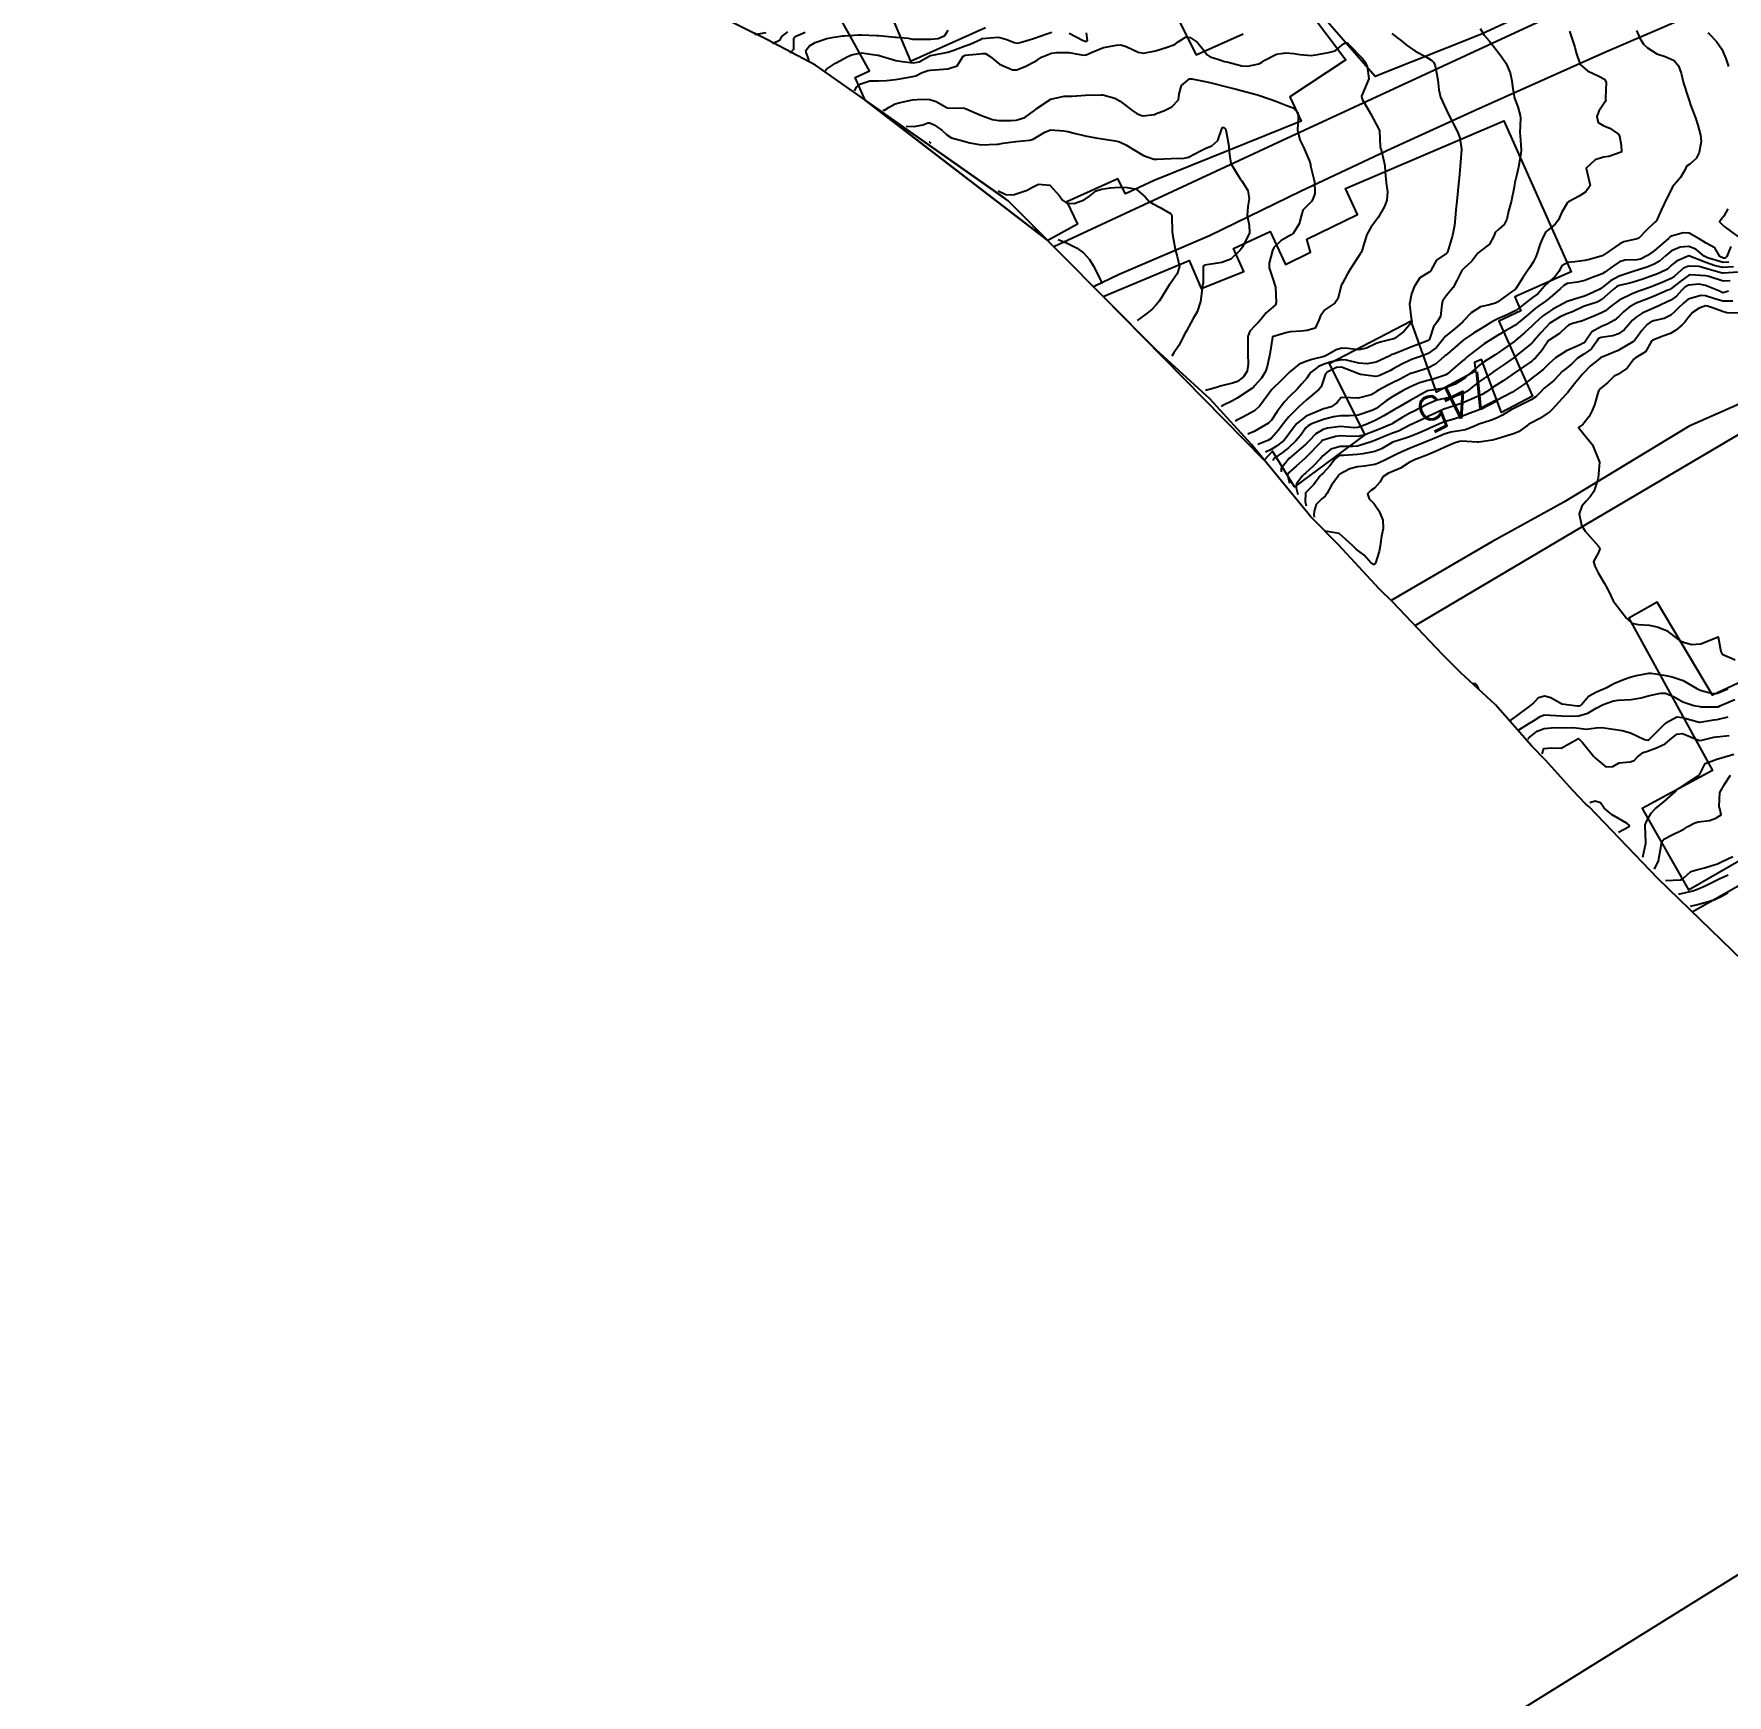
# Model space of a CAD drawing. Header units: metres. Extents: x 318500 to 325275, y 7408834 to 7428799.
# Drawn here: x 323206.3 to 323402.2, y 7420493.1 to 7420685.4 of the extents above; entities that cross this region are included whole.
import ezdxf
from ezdxf.enums import TextEntityAlignment as Align

# ---------------------------------------------------------------- set-up
doc = ezdxf.new("R2010")
doc.units = ezdxf.units.M
doc.header["$MEASUREMENT"] = 0
doc.layers.add('_TEXTO_CONGELA', color=45, linetype='Continuous', plot=False)
for name, color, linetype in [('Area', 45, 'Continuous'), ('Cotas', 45, 'Continuous'), ('Curvas de Nivel 1m', 11, 'Continuous'), ('Curvas de Nivel 5m', 15, 'Continuous'), ('Edificações', 30, 'Continuous'), ('Vias Primárias', 230, 'Continuous'), ('Vias Secundárias', 230, 'Continuous')]:
    doc.layers.add(name, color=color, linetype=linetype)
doc.styles.add('Style-STANDARD', font='STANDARD.shx')

msp = doc.modelspace()

# ---------------------------------------------------------------- linework, layer by layer
at = {"layer": '_TEXTO_CONGELA'}
msp.add_line((323337.87, 7420466.3), (323719.39, 7420703.63), dxfattribs=at)
at = {"layer": 'Area'}
msp.add_lwpolyline([(323404, 7420578.12), (323394.18, 7420587.63), (323386.22, 7420595.94), (323385.87, 7420596.23), (323384.36, 7420597.81), (323381.22, 7420601.29), (323379.62, 7420602.93), (323375.42, 7420607.72), (323371.38, 7420611.42), (323369.27, 7420613.55), (323363.53, 7420619.62), (323361.96, 7420621.14), (323357.23, 7420626.23), (323354.03, 7420629.48), (323347.17, 7420637.84), (323342.36, 7420643.12), (323336.15, 7420648.8), (323319.03, 7420666.06), (323318.35, 7420666.57), (323296.73, 7420681.74), (323291.2, 7420684.66), (323278.46, 7420690.98)], dxfattribs=at)
at = {"layer": 'Curvas de Nivel 1m', "flags": 128}
for points, elevation in [([(323289.72, 7420685.28), (323291.03, 7420685.5)], 748), ([(323291.76, 7420684.23), (323292.66, 7420684.67), (323292.68, 7420684.75), (323292.83, 7420685.06), (323293.54, 7420685.58)], 749), ([(323295.84, 7420682.12), (323295.96, 7420682.4), (323295.67, 7420683.21), (323295.64, 7420683.43), (323296.06, 7420683.99), (323296.69, 7420684.38), (323298.07, 7420684.81), (323298.86, 7420684.98), (323299.91, 7420685.12), (323300.07, 7420685.14), (323301.76, 7420685.24), (323302.07, 7420685.25), (323303.81, 7420685.18), (323304.07, 7420685.16), (323305.96, 7420684.99), (323306.07, 7420684.99), (323307.47, 7420684.86), (323307.98, 7420684.76), (323308.07, 7420684.74), (323308.17, 7420684.75), (323310.07, 7420684.76), (323310.93, 7420684.82), (323311.71, 7420685.17), (323312.08, 7420685.77)], 751), ([(323297.88, 7420681.06), (323297.88, 7420681.08), (323297.88, 7420681.14), (323298.02, 7420681.29), (323299.05, 7420681.96), (323300.04, 7420682.51), (323300.33, 7420682.67), (323300.89, 7420682.95), (323302.05, 7420683.16), (323303.92, 7420682.91), (323304.05, 7420682.88), (323304.09, 7420682.86), (323306.04, 7420682.28), (323306.76, 7420682.15), (323308.04, 7420682.01), (323308.75, 7420682.14), (323309.98, 7420682.83), (323310.02, 7420682.86), (323310.05, 7420682.87), (323310.1, 7420682.87), (323312.05, 7420683.26), (323312.76, 7420683.49), (323314.06, 7420683.98), (323314.65, 7420684.18), (323315.9, 7420684.75), (323316.01, 7420684.81), (323316.07, 7420684.83), (323317.82, 7420684.98), (323318.07, 7420684.95), (323318.86, 7420684.71), (323319.72, 7420684.35), (323320.07, 7420684.29), (323320.4, 7420684.35), (323321.44, 7420684.68), (323321.94, 7420684.81), (323322.07, 7420684.85), (323323.4, 7420685.33), (323324.08, 7420685.57)], 752), ([(323301.24, 7420678.78), (323301.49, 7420679.19), (323301.62, 7420679.32), (323302, 7420679.57), (323303.01, 7420679.92), (323304.01, 7420679.93), (323304.95, 7420679.95), (323306.01, 7420680.1), (323306.67, 7420680.21), (323308.01, 7420680.42), (323308.35, 7420680.52), (323309.02, 7420680.84), (323309.75, 7420681.11), (323310.03, 7420681.17), (323311.55, 7420681.29), (323312.03, 7420681.31), (323313.14, 7420681.67), (323313.81, 7420682.77), (323314.05, 7420682.9), (323315.76, 7420683.04), (323316.05, 7420683.09), (323316.39, 7420683.09), (323316.95, 7420682.74), (323318.04, 7420681.86), (323319.53, 7420681.19), (323320.03, 7420681.2), (323321.07, 7420681.64), (323322.04, 7420682.14), (323322.38, 7420682.33), (323322.89, 7420682.66), (323324.05, 7420683.13), (323324.65, 7420683.22), (323326.06, 7420683.21), (323327.75, 7420682.89), (323328.05, 7420682.94), (323328.73, 7420683.25), (323330.06, 7420683.77), (323331.57, 7420684.04), (323332.07, 7420684.1), (323332.69, 7420683.9), (323334.06, 7420683.25), (323334.7, 7420683.14), (323336.06, 7420683.4), (323337.43, 7420683.83), (323338.07, 7420684.04), (323338.35, 7420684.16), (323338.7, 7420684.44), (323339.54, 7420684.97), (323340.08, 7420684.96), (323340.89, 7420684.42), (323341.42, 7420683.76), (323342.06, 7420682.94), (323342.38, 7420682.72), (323343.39, 7420682.38), (323344.05, 7420682.17), (323344.31, 7420682.11), (323346.04, 7420681.68), (323346.77, 7420681.61), (323348.04, 7420681.88), (323348.33, 7420682.03), (323348.71, 7420682.31), (323350.06, 7420683.02), (323351.15, 7420683.18), (323352.06, 7420683.08), (323352.76, 7420682.97), (323354.06, 7420682.87), (323354.82, 7420682.99), (323356.07, 7420683.22), (323356.86, 7420683.41), (323357.83, 7420684.19), (323357.98, 7420684.29), (323358.08, 7420684.33), (323358.21, 7420684.32), (323358.37, 7420684.19), (323360.05, 7420682.46), (323360.3, 7420682.16), (323360.57, 7420681.62), (323360.76, 7420680.15), (323360, 7420678.41), (323359.9, 7420678.16), (323359.99, 7420677.79), (323360.93, 7420676.15), (323361.94, 7420674.27), (323361.98, 7420674.13), (323362.07, 7420672.28), (323362.1, 7420672.13), (323362.21, 7420671.83), (323362.59, 7420670.12), (323362.63, 7420669.37), (323362.75, 7420668.12), (323362.89, 7420667.08), (323362.85, 7420666.12), (323362.56, 7420665.39), (323361.81, 7420664.13), (323360.98, 7420662.95), (323360.53, 7420662.15), (323359.96, 7420660.36), (323359.91, 7420660.16), (323359.86, 7420660.06), (323359.76, 7420659.91), (323359.07, 7420658.84), (323358.64, 7420658.18), (323358.29, 7420657.61), (323357.71, 7420656.53), (323357.59, 7420656.31), (323357.54, 7420656.19), (323357.16, 7420654.72), (323356.81, 7420654.2), (323356.13, 7420653.75), (323355.67, 7420653.44), (323355.14, 7420652.74), (323354.96, 7420652.22), (323354.55, 7420651.32), (323353.63, 7420651.04), (323352.93, 7420650.95), (323351.63, 7420650.88), (323351.13, 7420650.78), (323349.62, 7420650.32), (323349.6, 7420650.31), (323349.59, 7420650.29), (323349.59, 7420650.26), (323349.28, 7420648.29), (323349, 7420646.88), (323348.81, 7420646.3), (323348.33, 7420645.53), (323347.54, 7420644.64), (323347.39, 7420644.48), (323347.21, 7420644.32), (323345.53, 7420643.21), (323344.96, 7420642.92), (323343.86, 7420642.37), (323343.65, 7420642.24)], 753), ([(323326.08, 7420685.45), (323327.69, 7420684.59), (323328.07, 7420684.49), (323328.19, 7420684.59), (323328.08, 7420685.49)], 752), ([(323363.4, 7420685.42), (323364.09, 7420684.87), (323364.52, 7420684.54), (323365.08, 7420684.1), (323366.07, 7420683.39), (323367.51, 7420682.61), (323368.05, 7420682.28), (323368.25, 7420682.06), (323368.44, 7420681.65), (323368.75, 7420680.05), (323368.84, 7420678.87), (323369.03, 7420678.04), (323369.97, 7420676.03), (323371, 7420674.01), (323371.27, 7420673.35), (323371.46, 7420672.01), (323371.37, 7420670.53), (323371.32, 7420670.01), (323371.18, 7420668.7), (323371.11, 7420668.01), (323371.03, 7420667.19), (323370.93, 7420666.01), (323370.83, 7420665.01), (323370.74, 7420664.02), (323370.65, 7420663.17), (323370.42, 7420662.02), (323369.83, 7420660.1), (323369.79, 7420660.03), (323369.78, 7420660.01), (323369.76, 7420660), (323368.59, 7420659.19), (323367.96, 7420658.05), (323367.88, 7420657.89), (323367.73, 7420657.77), (323366.66, 7420657.12), (323365.98, 7420656.08), (323365.69, 7420655.29), (323365.46, 7420654.08), (323365.66, 7420652.45), (323365.72, 7420652.08), (323365.71, 7420652.02), (323365.65, 7420651.93), (323364.78, 7420650.94), (323363.7, 7420650.11), (323363.62, 7420650.08), (323362.05, 7420649.69), (323361.61, 7420649.53), (323360.47, 7420649.01), (323359.61, 7420648.82), (323358.37, 7420648.95), (323357.61, 7420648.98), (323356.98, 7420648.82), (323355.98, 7420648.21), (323355.72, 7420648.09), (323355.6, 7420648.05), (323354.16, 7420647.67), (323353.59, 7420647.49), (323352.7, 7420647.14), (323351.62, 7420646.27), (323351.6, 7420646.24), (323351.57, 7420646.21), (323350.59, 7420645.24), (323349.6, 7420644.29), (323349.57, 7420644.26), (323349.54, 7420644.21), (323348.14, 7420642.31), (323347.51, 7420641.75), (323346.16, 7420641), (323345.49, 7420640.67), (323345.29, 7420640.55)], 752), ([(323373.63, 7420685.98), (323374.09, 7420685.2), (323374.66, 7420684.54), (323375.15, 7420683.96), (323376.06, 7420682.8), (323376.62, 7420681.94), (323377.1, 7420680.87), (323377.31, 7420679.93), (323377.35, 7420679.27), (323377.59, 7420677.93), (323377.98, 7420676.91), (323378.26, 7420675.92), (323378.28, 7420675.61), (323378.23, 7420673.92), (323378.26, 7420673.6), (323378.37, 7420671.92), (323378.32, 7420671.51), (323378.05, 7420669.92), (323378.03, 7420669.77), (323377.88, 7420669.08), (323377.63, 7420668.15), (323377.59, 7420667.92), (323377.55, 7420667.61), (323377.2, 7420665.93), (323376.92, 7420664.83), (323376.73, 7420663.94), (323376.42, 7420663.32), (323375.79, 7420662.78), (323375.38, 7420662.36), (323375.2, 7420661.96), (323374.7, 7420661.03), (323373.76, 7420660.3), (323373.36, 7420659.98), (323372.65, 7420659.08), (323371.73, 7420658.2), (323371.63, 7420658.11), (323371.5, 7420658), (323370.91, 7420656.82), (323370.51, 7420656.02), (323369.69, 7420655.04), (323369.28, 7420654.44), (323369.21, 7420654.03), (323369.04, 7420652.66), (323368.65, 7420652.04), (323368.23, 7420651.45), (323367.78, 7420650.05), (323367.72, 7420649.95), (323367.62, 7420649.88), (323367.33, 7420649.77), (323365.61, 7420649.13), (323363.93, 7420648.43), (323363.6, 7420648.31), (323363.46, 7420648.26), (323363.16, 7420648.11), (323362.11, 7420647.6), (323361.59, 7420647.39), (323360.55, 7420647.18), (323359.59, 7420647.25), (323358.18, 7420647.59), (323357.59, 7420647.65), (323356.38, 7420647.41), (323355.58, 7420647.13), (323354.94, 7420646.86), (323354.09, 7420646.23), (323353.86, 7420645.95), (323353.56, 7420645.54), (323352.96, 7420644.84), (323352.44, 7420644.26), (323351.53, 7420643.36), (323351, 7420642.8), (323350.6, 7420642.28), (323350.15, 7420641.65), (323349.5, 7420640.65), (323349.15, 7420640.3), (323347.48, 7420639.34), (323346.77, 7420639.03)], 751), ([(323391.7, 7420685.74), (323392.09, 7420684.87), (323392.53, 7420684.17), (323392.97, 7420683.73), (323394.07, 7420683.05), (323395.01, 7420682.76), (323396.06, 7420682.28), (323396.57, 7420681.67), (323396.89, 7420680.82), (323397.14, 7420679.67), (323397.67, 7420678), (323397.79, 7420677.66), (323397.99, 7420677.04), (323398.53, 7420675.65), (323398.82, 7420674.79), (323399.11, 7420673.64), (323399.18, 7420672.89), (323398.96, 7420671.64), (323398.6, 7420670.95), (323397.9, 7420670.3), (323397.51, 7420670.05), (323397.34, 7420669.67), (323396.82, 7420668.73), (323395.86, 7420667.68), (323394.92, 7420665.69), (323394.57, 7420664.96), (323394.03, 7420663.71), (323393.92, 7420663.6), (323393.81, 7420663.52), (323392.86, 7420662.66), (323391.97, 7420661.74), (323391.78, 7420661.63), (323390.25, 7420661.28), (323389.77, 7420661.08), (323387.93, 7420659.79), (323387.83, 7420659.72), (323387.76, 7420659.68), (323386.29, 7420659.27), (323385.75, 7420659.14), (323384.58, 7420659), (323383.75, 7420658.89), (323383.08, 7420658.51), (323382.72, 7420657.86), (323382.32, 7420657.27), (323381.71, 7420656.77), (323381.21, 7420656.37), (323380.84, 7420655.88), (323380.28, 7420655.3), (323379.69, 7420654.85), (323378.46, 7420653.91), (323378.03, 7420653.56), (323377.67, 7420653.32), (323376.74, 7420652.86), (323375.66, 7420652.38), (323375.36, 7420652.25), (323374.88, 7420651.96), (323374.12, 7420651.49), (323373.64, 7420651.2), (323372.87, 7420650.74), (323371.78, 7420650), (323371.62, 7420649.88), (323370.68, 7420649.08), (323369.6, 7420648.15), (323369.54, 7420648.09), (323369.48, 7420648.03), (323368.47, 7420647.16), (323367.58, 7420646.68), (323367.11, 7420646.52), (323365.66, 7420646.08), (323365.59, 7420646.06), (323365.57, 7420646.05), (323364.28, 7420645.38), (323363.55, 7420645.02), (323362.95, 7420644.72), (323361.86, 7420644.13), (323361.66, 7420644.01), (323361.54, 7420643.92), (323361.01, 7420643.61), (323359.53, 7420643.2), (323358.61, 7420643.25), (323357.53, 7420643.29), (323357.05, 7420642.67), (323356.41, 7420642.2), (323355.71, 7420642.02), (323355.52, 7420641.96), (323355.14, 7420641.84), (323353.5, 7420641.14), (323352.43, 7420640.26), (323352.01, 7420639.74), (323351.47, 7420639), (323351.15, 7420638.59), (323350.86, 7420638.28), (323350.08, 7420637.66), (323349.45, 7420637.26), (323348.78, 7420636.96)], 749), ([(323399.96, 7420685.49), (323400.1, 7420685.35), (323400.95, 7420684.48), (323401.57, 7420683.61), (323402.06, 7420682.51), (323402.37, 7420681.6)], 748), ([(323304.53, 7420676.52), (323304.71, 7420676.53), (323305.27, 7420676.89), (323305.97, 7420677.27), (323306.54, 7420677.43), (323307.98, 7420677.71), (323309.01, 7420677.81), (323309.98, 7420677.75), (323310.69, 7420677.53), (323311.97, 7420676.8), (323313.97, 7420676.77), (323315.96, 7420675.9), (323317.21, 7420675.47), (323317.95, 7420675.34), (323319.33, 7420675.32), (323319.95, 7420675.37), (323320.95, 7420675.68), (323321.97, 7420676.4), (323322.11, 7420676.53), (323322.27, 7420676.67), (323323.98, 7420677.79), (323325.51, 7420678.14), (323325.99, 7420678.14), (323326.44, 7420678.15), (323327.99, 7420678.28), (323329.73, 7420678.31), (323329.99, 7420678.29), (323331.38, 7420677.94), (323331.98, 7420677.57), (323333.32, 7420676.52), (323333.96, 7420676.12), (323334.6, 7420675.86), (323335.96, 7420676.05), (323336.27, 7420676.17), (323337.02, 7420676.46), (323337.97, 7420676.9), (323338.72, 7420677.71), (323338.79, 7420678.44), (323339.07, 7420679.37), (323340.02, 7420680.16), (323340.28, 7420680.16), (323342.01, 7420679.81), (323342.8, 7420679.6), (323344, 7420679.3), (323345.4, 7420678.96), (323346, 7420678.81), (323347.86, 7420678.32), (323347.96, 7420678.29), (323347.99, 7420678.28), (323349.47, 7420677.78), (323349.99, 7420677.56), (323351.16, 7420677.1), (323351.98, 7420676.81), (323352.52, 7420676.26), (323352.56, 7420675.66), (323352.48, 7420674.26), (323352.77, 7420673.1), (323353.21, 7420672.25), (323353.9, 7420670.62), (323353.99, 7420670.24), (323354.02, 7420670.1), (323354.47, 7420668.23), (323354.49, 7420666.88), (323354.26, 7420666.23), (323354.1, 7420665.97), (323353.83, 7420665.71), (323353.12, 7420664.95), (323352.93, 7420664.25), (323352.68, 7420663.38), (323351.99, 7420662.27), (323351.78, 7420662.1), (323350.6, 7420661.45), (323349.76, 7420660.66), (323349.59, 7420660.29), (323349.21, 7420658.83), (323349.21, 7420658.3), (323349.71, 7420656.78), (323349.89, 7420656.29), (323349.94, 7420656.04), (323350.04, 7420654.29), (323349.94, 7420654.02), (323349.67, 7420653.77), (323348.89, 7420653.07), (323348.26, 7420652.31), (323347.97, 7420651.99), (323347.64, 7420651.67), (323347, 7420650.96), (323346.75, 7420650.33), (323346.74, 7420649.46), (323346.77, 7420648.33), (323346.78, 7420647.14), (323346.66, 7420646.33), (323346.24, 7420645.66), (323345.55, 7420645.15), (323344.97, 7420644.93), (323343.54, 7420644.6), (323343.37, 7420644.54), (323342.85, 7420644.38), (323341.85, 7420644.08)], 754), ([(323309.88, 7420672.85), (323309.91, 7420672.85), (323309.94, 7420672.83), (323309.98, 7420672.79), (323310.1, 7420672.7)], 756), ([(323317.86, 7420667.21), (323318.76, 7420666.76), (323319.71, 7420666.75), (323319.75, 7420666.77), (323319.83, 7420666.8), (323321.22, 7420667.29), (323321.84, 7420667.61), (323322.53, 7420667.98), (323323.85, 7420667.85), (323324.97, 7420666.62), (323325.33, 7420666.12), (323325.82, 7420665.78), (323326.67, 7420665.75), (323327.83, 7420666.15), (323328.44, 7420666.58), (323329.21, 7420667.2), (323329.84, 7420667.41), (323330.83, 7420667.56), (323331.85, 7420667.61), (323332.8, 7420667.57), (323333.84, 7420667.4), (323334.88, 7420666.49), (323335.32, 7420665.98), (323335.82, 7420665.69), (323336.63, 7420665.28), (323337.81, 7420664.57), (323337.93, 7420664.45), (323337.96, 7420664.3), (323337.99, 7420662.45), (323338.02, 7420662.2), (323338.34, 7420660.44), (323338.59, 7420659.59), (323338.83, 7420658.44), (323338.56, 7420657.6), (323337.75, 7420656.45), (323337.73, 7420656.42), (323337.7, 7420656.36), (323336.55, 7420654.47), (323336.16, 7420653.99), (323335.67, 7420653.51), (323335.1, 7420653.05), (323334.37, 7420652.5), (323333.96, 7420652.19)], 756), ([(323402.29, 7420665.13), (323401.82, 7420664.25), (323401.52, 7420663.9), (323401.33, 7420663.61), (323401.8, 7420663.12), (323403.45, 7420661.92)], 748), ([(323324.83, 7420661.56), (323325.76, 7420661.2), (323326.93, 7420660.6), (323327.74, 7420660.02), (323328.43, 7420659.27), (323328.86, 7420658.57), (323329.7, 7420656.89), (323329.82, 7420656.56), (323329.82, 7420656.44)], 757), ([(323402.62, 7420660.74), (323402.16, 7420659.6), (323401.96, 7420659.4), (323401.76, 7420659.39), (323401.36, 7420659.61), (323400.76, 7420660.61), (323399.78, 7420661.16), (323399.46, 7420661.32), (323398.98, 7420661.64), (323397.79, 7420662.3), (323397.12, 7420662.34), (323395.78, 7420661.96), (323395.6, 7420661.87), (323395.4, 7420661.69), (323393.77, 7420660.26), (323392.99, 7420659.72), (323392.18, 7420659.31), (323391.75, 7420659.21), (323390.35, 7420659.16), (323389.75, 7420658.99), (323389.01, 7420658.5), (323388.05, 7420657.79), (323387.86, 7420657.66), (323387.73, 7420657.59), (323386.41, 7420657.11), (323385.72, 7420656.82), (323384.9, 7420656.64), (323383.71, 7420656.48), (323383.32, 7420656.23), (323382.9, 7420655.85), (323381.69, 7420654.83), (323381.16, 7420654.4), (323380.42, 7420653.88), (323379.99, 7420653.57), (323379.67, 7420653.31), (323378.91, 7420652.65), (323378.01, 7420651.91), (323377.81, 7420651.75), (323377.65, 7420651.63), (323376.56, 7420651.01), (323375.63, 7420650.46), (323375.31, 7420650.27), (323374.82, 7420649.96), (323374.09, 7420649.49), (323373.61, 7420649.14), (323372.14, 7420647.99), (323371.85, 7420647.74), (323371.59, 7420647.52), (323370.78, 7420646.82), (323369.83, 7420646.03), (323369.67, 7420645.92), (323369.57, 7420645.88), (323368.19, 7420645.42), (323367.56, 7420645.27), (323366.62, 7420645), (323365.55, 7420644.52), (323365.26, 7420644.37), (323364.73, 7420644.09), (323363.53, 7420643.41), (323362.74, 7420642.9), (323361.75, 7420642.13), (323361.61, 7420642.03), (323361.52, 7420641.98), (323361.22, 7420641.84), (323359.51, 7420641.24), (323358.51, 7420641.18), (323357.5, 7420641.18), (323356.65, 7420641.05), (323355.5, 7420640.75), (323354.12, 7420640.23), (323353.72, 7420640.01), (323353.48, 7420639.77), (323352.84, 7420638.88), (323352.32, 7420638.26), (323351.45, 7420637.46), (323350.78, 7420636.94), (323349.88, 7420636.29), (323349.67, 7420636.06), (323349.67, 7420635.98)], 748), ([(323402.41, 7420658.93), (323401.75, 7420658.9), (323399.93, 7420659.46), (323399.76, 7420659.52), (323399.54, 7420659.63), (323398.56, 7420660.44), (323397.77, 7420660.77), (323396.75, 7420660.7), (323395.77, 7420660.27), (323395.05, 7420659.69), (323394.37, 7420659.08), (323393.75, 7420658.72), (323393.04, 7420658.42), (323391.73, 7420657.99), (323391.54, 7420657.94), (323390.98, 7420657.75), (323390.04, 7420657.44), (323389.72, 7420657.34), (323388.69, 7420656.8), (323387.7, 7420655.98), (323387.6, 7420655.9), (323387.41, 7420655.79), (323386.25, 7420655.25), (323385.69, 7420655.03), (323384.54, 7420654.67), (323383.69, 7420654.4), (323382.68, 7420653.85), (323382.05, 7420653.49), (323381.67, 7420653.27), (323380.85, 7420652.69), (323379.95, 7420651.89), (323379.8, 7420651.73), (323379.65, 7420651.57), (323378.77, 7420650.76), (323377.77, 7420649.92), (323377.62, 7420649.8), (323377.12, 7420649.44), (323375.6, 7420648.38), (323375.35, 7420648.21), (323374.94, 7420647.96), (323374.11, 7420647.45), (323373.59, 7420647.06), (323373, 7420646.56), (323372.37, 7420645.99), (323371.94, 7420645.62), (323371.56, 7420645.33), (323370.73, 7420644.84), (323369.55, 7420644.38), (323369.26, 7420644.31), (323367.54, 7420644.05), (323365.53, 7420642.94), (323364.08, 7420642.1), (323363.73, 7420641.9), (323363.51, 7420641.77), (323362.48, 7420641.15), (323361.5, 7420640.64), (323360.44, 7420640.15), (323359.48, 7420639.81), (323359.11, 7420639.79), (323357.49, 7420639.92), (323355.95, 7420639.73), (323355.48, 7420639.59), (323354.62, 7420639.07), (323353.8, 7420638.23), (323353.46, 7420637.87), (323351.57, 7420636.27), (323351.5, 7420636.21), (323351.44, 7420636.16), (323350.61, 7420635.09), (323350.62, 7420634.67)], 747), ([(323402.93, 7420658.4), (323401.74, 7420658.34), (323400.82, 7420658.54), (323399.75, 7420658.9), (323397.76, 7420659.66), (323396.34, 7420659.08), (323395.74, 7420658.57), (323395.29, 7420658.14), (323394.43, 7420657.7), (323393.93, 7420657.51), (323393.73, 7420657.43), (323392.46, 7420656.99), (323391.72, 7420656.74), (323390.93, 7420656.52), (323389.71, 7420656.23), (323389.39, 7420656.08), (323389.02, 7420655.77), (323387.69, 7420654.61), (323387.16, 7420654.32), (323385.68, 7420653.85), (323385.58, 7420653.81), (323384.3, 7420653.2), (323383.67, 7420652.96), (323382.9, 7420652.61), (323381.67, 7420651.87), (323380.7, 7420650.81), (323379.89, 7420649.89), (323379.77, 7420649.74), (323379.62, 7420649.59), (323377.83, 7420648.15), (323377.6, 7420647.96), (323377.55, 7420647.92), (323376.42, 7420647.11), (323375.58, 7420646.55), (323375.22, 7420646.31), (323374.74, 7420645.96), (323374.06, 7420645.47), (323373.56, 7420645.12), (323372.91, 7420644.62), (323372.09, 7420643.99), (323371.54, 7420643.69), (323371.05, 7420643.52), (323369.53, 7420643.18), (323368.61, 7420642.96), (323367.52, 7420642.53), (323366.64, 7420642.06), (323365.92, 7420641.67), (323365.51, 7420641.46), (323364.62, 7420640.97), (323363.49, 7420640.27), (323363.39, 7420640.21), (323363.17, 7420640.11), (323361.97, 7420639.64), (323361.48, 7420639.44), (323360.28, 7420638.95), (323359.47, 7420638.76), (323358.1, 7420638.81), (323357.47, 7420638.85), (323356.89, 7420638.77), (323355.46, 7420638.35), (323355.37, 7420638.3), (323355.28, 7420638.21), (323353.44, 7420636.32), (323353.35, 7420636.24), (323352.35, 7420635.33), (323351.41, 7420634.55), (323351.34, 7420634.35), (323351.58, 7420633.36)], 746), ([(323402.54, 7420656.77), (323401.72, 7420656.76), (323400.07, 7420657.28), (323399.73, 7420657.37), (323397.91, 7420657.47), (323397.73, 7420657.42), (323396.71, 7420656.68), (323395.7, 7420655.86), (323395.59, 7420655.79), (323395.35, 7420655.69), (323393.69, 7420654.96), (323392.79, 7420654.62), (323391.68, 7420654.19), (323390.87, 7420653.74), (323390.21, 7420653.21), (323389.66, 7420652.64), (323389.18, 7420652.24), (323388.32, 7420651.78), (323387.85, 7420651.58), (323387.65, 7420651.52), (323386.53, 7420650.9), (323385.81, 7420649.81), (323385.73, 7420649.69), (323385.62, 7420649.61), (323385.19, 7420649.39), (323383.61, 7420648.67), (323382.36, 7420647.86), (323381.94, 7420647.52), (323381.59, 7420647.19), (323380.91, 7420646.54), (323380.05, 7420645.89), (323379.78, 7420645.68), (323379.56, 7420645.49), (323378.68, 7420644.78), (323377.54, 7420644.02), (323377.48, 7420643.98), (323377.37, 7420643.92), (323375.53, 7420642.95), (323374.89, 7420642.59), (323373.76, 7420641.97), (323373.6, 7420641.88), (323373.52, 7420641.85), (323372.16, 7420641.34), (323371.51, 7420641.08), (323370.71, 7420640.8), (323369.5, 7420640.47), (323369.18, 7420640.35), (323368.51, 7420640.04), (323367.81, 7420639.72), (323367.48, 7420639.58), (323366.41, 7420639.13), (323365.47, 7420638.75), (323364.99, 7420638.57), (323363.51, 7420638.11), (323363.46, 7420638.09), (323362.23, 7420637.34), (323361.45, 7420637.04), (323360.07, 7420636.77), (323359.45, 7420636.68), (323357.83, 7420636.57), (323357.44, 7420636.56), (323357.17, 7420636.47), (323356.87, 7420636.2), (323356.24, 7420635.39), (323355.41, 7420634.51), (323355.26, 7420634.36), (323355.13, 7420634.21), (323354.39, 7420633.23), (323353.43, 7420632.24), (323353.41, 7420632.21), (323353.39, 7420631.21), (323353.49, 7420630.74)], 744), ([(323402.35, 7420655.59), (323401.87, 7420655.42), (323401.7, 7420655.41), (323401.55, 7420655.46), (323401.25, 7420655.61), (323399.71, 7420656.26), (323398.96, 7420656.39), (323397.71, 7420656.27), (323397.31, 7420656.06), (323396.9, 7420655.67), (323396.34, 7420655.03), (323395.69, 7420654.55), (323393.86, 7420653.71), (323393.74, 7420653.65), (323393.68, 7420653.63), (323392.35, 7420653.05), (323391.66, 7420652.59), (323391.21, 7420652.18), (323390.83, 7420651.74), (323390.28, 7420651.11), (323389.63, 7420650.65), (323388.97, 7420650.43), (323387.63, 7420650.24), (323387.32, 7420650.1), (323387.11, 7420649.8), (323386.5, 7420648.91), (323385.61, 7420648.31), (323384.87, 7420647.82), (323384.23, 7420647.19), (323383.58, 7420646.65), (323383.12, 7420646.3), (323382.68, 7420645.85), (323382.16, 7420645.26), (323381.55, 7420644.76), (323381.05, 7420644.37), (323380.55, 7420643.88), (323380.05, 7420643.37), (323379.53, 7420643.01), (323377.75, 7420642.14), (323377.52, 7420642.03), (323377.34, 7420641.92), (323376.21, 7420641.24), (323375.5, 7420640.9), (323374.84, 7420640.62), (323373.49, 7420640.19), (323373.33, 7420640.14), (323372.97, 7420639.98), (323371.92, 7420639.55), (323371.48, 7420639.48), (323370.23, 7420639.27), (323369.48, 7420639.04), (323368.76, 7420638.75), (323367.46, 7420638.2), (323367.35, 7420638.16), (323367.08, 7420638.06), (323365.45, 7420637.38), (323364.14, 7420636.79), (323363.44, 7420636.46), (323363.21, 7420636.35), (323362.76, 7420636.12), (323361.88, 7420635.68), (323361.43, 7420635.53), (323360.23, 7420635.35), (323359.43, 7420635.25), (323358.55, 7420635.05), (323357.41, 7420634.43), (323357.29, 7420634.31), (323357.2, 7420634.19), (323356.43, 7420633.16), (323355.92, 7420632.2), (323355.71, 7420631.87), (323355.37, 7420631.62), (323354.67, 7420630.92), (323354.41, 7420630.12), (323354.39, 7420629.66), (323354.44, 7420629.43)], 743), ([(323402.84, 7420654.43), (323401.69, 7420654.43), (323400.77, 7420654.7), (323399.69, 7420655.06), (323399.14, 7420655.09), (323397.69, 7420654.65), (323397.13, 7420654.22), (323396.59, 7420653.67), (323396.13, 7420653.22), (323395.67, 7420652.8), (323394.91, 7420652.44), (323393.66, 7420652.14), (323393.34, 7420652.02), (323392.95, 7420651.72), (323392.33, 7420651.03), (323391.62, 7420650.06), (323391.47, 7420649.88), (323391.29, 7420649.73), (323389.61, 7420648.74), (323387.8, 7420647.99), (323387.6, 7420647.9), (323387.54, 7420647.85), (323387.46, 7420647.79), (323386.41, 7420646.97), (323385.57, 7420646.12), (323385.43, 7420645.96), (323385.3, 7420645.81), (323384.53, 7420644.85), (323383.72, 7420643.84), (323383.54, 7420643.62), (323381.91, 7420641.86), (323381.71, 7420641.67), (323381.51, 7420641.51), (323380.52, 7420640.87), (323379.5, 7420640.31), (323379.23, 7420640.16), (323378.89, 7420639.9), (323378.08, 7420639.32), (323377.48, 7420639.07), (323376.58, 7420638.82), (323375.47, 7420638.46), (323375.07, 7420638.35), (323373.46, 7420638.13), (323373.3, 7420638.13), (323371.46, 7420638.24), (323371.25, 7420638.21), (323370.63, 7420638.01), (323369.45, 7420637.51), (323368.45, 7420637.04), (323367.45, 7420636.63), (323366.05, 7420636.07), (323365.64, 7420635.87), (323365.43, 7420635.75), (323364.4, 7420635.12), (323363.42, 7420634.68), (323363.01, 7420634.52), (323362.38, 7420634.12), (323362.01, 7420633.51), (323361.39, 7420632.8), (323360.99, 7420632.54), (323360.58, 7420632.14), (323360.78, 7420631.55), (323361.37, 7420630.99), (323361.96, 7420630.12), (323362.37, 7420629.09), (323362.39, 7420628.12), (323362.2, 7420627.24), (323362.07, 7420626.12), (323361.94, 7420625.48), (323361.52, 7420624.13), (323361.42, 7420623.98), (323361.28, 7420623.96), (323361.01, 7420624.13), (323360.2, 7420625.06), (323359.3, 7420625.72), (323358.87, 7420626.17), (323357.32, 7420627.54), (323355.7, 7420627.83)], 742), ([(323403.67, 7420653.03), (323402.16, 7420653.1), (323401.67, 7420653.24), (323400.62, 7420653.62), (323399.92, 7420653.87), (323399.68, 7420653.89), (323398.95, 7420653.64), (323398.2, 7420653.12), (323397.66, 7420652.47), (323397.31, 7420652.01), (323396.95, 7420651.66), (323396.25, 7420651.07), (323395.64, 7420650.7), (323394.89, 7420650.43), (323393.62, 7420649.94), (323393.49, 7420649.84), (323393.42, 7420649.71), (323392.76, 7420648.57), (323391.6, 7420647.88), (323391.41, 7420647.73), (323390.64, 7420646.69), (323389.57, 7420645.96), (323389.43, 7420645.91), (323389.13, 7420645.77), (323388.35, 7420644.99), (323387.55, 7420644.32), (323387.33, 7420644.01), (323387.24, 7420643.79), (323386.87, 7420642.45), (323386.6, 7420641.8), (323386.23, 7420641.08), (323385.5, 7420640.16), (323385.28, 7420640.02), (323385.02, 7420639.82), (323385.48, 7420639.23), (323386.63, 7420637.8), (323387.44, 7420635.79), (323387.26, 7420633.95), (323387.23, 7420633.79), (323386.76, 7420632.43), (323386.37, 7420631.8), (323385.89, 7420631.29), (323385.37, 7420630.7), (323385.08, 7420629.81), (323385.34, 7420628.51), (323385.79, 7420627.81), (323387.3, 7420626.1), (323387.44, 7420625.92), (323387.46, 7420625.79), (323387.3, 7420625.34), (323386.75, 7420624.33), (323386.89, 7420623.79), (323387.27, 7420623), (323388.01, 7420621.78), (323388.45, 7420620.98), (323389.01, 7420619.76), (323389.23, 7420619.46), (323390.54, 7420617.74), (323391.19, 7420617.18), (323391.89, 7420617.02), (323393.19, 7420616.94), (323394.11, 7420616.77), (323395.18, 7420616.32), (323396.05, 7420615.67), (323396.68, 7420615.17), (323397.16, 7420614.96), (323398.08, 7420614.72), (323399.16, 7420614.8), (323401.17, 7420615.6), (323401.45, 7420613.9), (323401.63, 7420613.59), (323403.14, 7420612.92)], 741), ([(323373.46, 7420609.59), (323373.3, 7420609.97), (323373.09, 7420610.17), (323372.85, 7420610.21)], 741), ([(323377.08, 7420605.88), (323377.14, 7420605.92), (323379.06, 7420607.35), (323379.38, 7420607.57), (323379.75, 7420607.88), (323380.38, 7420608.57), (323381.08, 7420608.78), (323381.81, 7420608.59), (323383.07, 7420607.84), (323384.86, 7420607.6), (323385.07, 7420607.6), (323385.22, 7420607.65), (323385.38, 7420607.81), (323386.15, 7420608.73), (323387.08, 7420609.24), (323388.36, 7420609.77), (323388.82, 7420610.04), (323389.1, 7420610.19), (323390.19, 7420610.65), (323391.11, 7420610.96), (323391.72, 7420611.11), (323393.12, 7420611.41), (323393.41, 7420611.41), (323395.11, 7420611.11), (323395.83, 7420610.95), (323397.1, 7420610.56), (323398.71, 7420609.63), (323399.09, 7420609.44), (323400.5, 7420609.02), (323401.08, 7420609.06), (323402.26, 7420609.58)], 742), ([(323378.09, 7420604.84), (323379.03, 7420605.41), (323379.33, 7420605.59), (323379.8, 7420605.88), (323380.55, 7420606.37), (323381.05, 7420606.56), (323381.73, 7420606.54), (323383.05, 7420606.44), (323383.64, 7420606.42), (323385.05, 7420606.46), (323386.09, 7420606.76), (323387.06, 7420607.36), (323387.87, 7420607.78), (323389.07, 7420608.18), (323389.6, 7420608.28), (323391.08, 7420608.34), (323392.25, 7420608.55), (323393.08, 7420608.76), (323394.47, 7420609.08), (323395.08, 7420609.07), (323396.06, 7420608.65), (323397.07, 7420608.07), (323398.34, 7420607.64), (323399.07, 7420607.52), (323399.19, 7420607.51), (323401.07, 7420607.48), (323401.17, 7420607.5), (323401.37, 7420607.6), (323403.08, 7420608.35)], 743), ([(323379.16, 7420603.74), (323379.25, 7420603.89), (323380.23, 7420604.67), (323381.03, 7420605), (323382.28, 7420605.1), (323383.03, 7420605.08), (323384.3, 7420605.09), (323385.03, 7420605.03), (323385.9, 7420604.92), (323387.03, 7420605.08), (323387.69, 7420605.12), (323389.03, 7420604.91), (323390.05, 7420604.77), (323391.02, 7420604.49), (323392.65, 7420603.71), (323393.01, 7420603.65), (323393.16, 7420603.71), (323395.04, 7420605.58), (323395.1, 7420605.62), (323395.2, 7420605.68), (323396.38, 7420606.33), (323397.05, 7420606.25), (323398.95, 7420605.72), (323399.04, 7420605.72), (323400.67, 7420605.98), (323401.05, 7420606.03), (323402.3, 7420606.34)], 744), ([(323392.45, 7420590.09), (323392.78, 7420591.71), (323392.79, 7420591.78), (323392.72, 7420593.71), (323392.73, 7420593.86), (323392.89, 7420594.3), (323393.4, 7420595.2), (323393.86, 7420595.7), (323394.92, 7420596.53), (323396.17, 7420597.66), (323396.55, 7420598.04), (323396.94, 7420598.29), (323397.76, 7420598.83), (323398.96, 7420599.6), (323398.98, 7420599.61), (323398.99, 7420599.63), (323399.66, 7420600.94), (323400.99, 7420601.44), (323401.12, 7420601.47), (323401.54, 7420601.59), (323402.99, 7420602.03)], 746), ([(323393.8, 7420588.71), (323394.27, 7420589.69), (323394.58, 7420591.42), (323394.6, 7420591.68), (323394.64, 7420591.89), (323394.86, 7420592.17), (323395.84, 7420592.69), (323396.87, 7420593.19), (323397.18, 7420593.34), (323397.66, 7420593.64), (323398.45, 7420594.07), (323398.89, 7420594.18), (323400.14, 7420594.36), (323400.9, 7420594.62), (323401.5, 7420594.99), (323401.38, 7420595.59), (323401.27, 7420595.95), (323401.37, 7420597.59), (323401.93, 7420598.6), (323402.6, 7420599.58)], 747), ([(323395.07, 7420587.4), (323396.8, 7420587.49), (323396.92, 7420587.52), (323397.12, 7420587.65), (323398.01, 7420588.44), (323398.82, 7420588.69), (323399.56, 7420588.88), (323400.82, 7420589.25), (323401.08, 7420589.34), (323401.63, 7420589.59), (323402.84, 7420590.17)], 748), ([(323396.57, 7420585.85), (323396.77, 7420585.87), (323398.21, 7420586.2), (323398.78, 7420586.39), (323399.64, 7420586.77), (323400.8, 7420587.35), (323400.96, 7420587.44), (323401.27, 7420587.59), (323402.33, 7420588.06)], 749)]:
    msp.add_lwpolyline(points, dxfattribs=dict(at, elevation=elevation))
at = {"layer": 'Curvas de Nivel 5m', "flags": 128}
for points, elevation in [([(323293.8, 7420683.17), (323294.24, 7420683.58), (323294.25, 7420683.94), (323294.24, 7420684.86), (323294.39, 7420685.04), (323295.54, 7420685.56)], 750), ([(323383.95, 7420685.69), (323384.09, 7420685.31), (323384.56, 7420683.84), (323384.72, 7420683.18), (323385.21, 7420681.83), (323386.04, 7420681.1), (323387.36, 7420680.47), (323388.02, 7420680.11), (323388.2, 7420679.79), (323388.13, 7420677.92), (323388.14, 7420677.79), (323388.16, 7420677.63), (323387.99, 7420677.35), (323387.36, 7420676.42), (323387.11, 7420675.8), (323387.27, 7420675.11), (323387.95, 7420674.72), (323388.62, 7420674.45), (323389.62, 7420673.76), (323389.75, 7420673.58), (323389.93, 7420672.47), (323389.97, 7420671.76), (323389.96, 7420671.72), (323389.92, 7420671.68), (323388.51, 7420671.18), (323387.91, 7420671.08), (323386.92, 7420670.79), (323385.89, 7420669.82), (323386.36, 7420667.81), (323385.85, 7420667.1), (323385.09, 7420666.59), (323383.84, 7420665.94), (323383.73, 7420665.84), (323383.03, 7420664.64), (323382.69, 7420663.86), (323382.32, 7420663.34), (323381.8, 7420662.93), (323381.23, 7420662.44), (323380.9, 7420661.88), (323380.58, 7420661.07), (323380.17, 7420659.89), (323380.07, 7420659.58), (323379.75, 7420658.95), (323379.34, 7420658.3), (323379.08, 7420657.9), (323378.54, 7420657.09), (323377.78, 7420655.92), (323377.7, 7420655.84), (323377.35, 7420655.58), (323375.68, 7420654.36), (323375.42, 7420654.21), (323374.55, 7420653.96), (323373.83, 7420653.81), (323373.68, 7420653.76), (323372.58, 7420653.07), (323371.65, 7420652.11), (323371.61, 7420652.04), (323371.57, 7420652), (323370.53, 7420651.12), (323369.63, 7420650.38), (323369.45, 7420650.2), (323369.34, 7420650.03), (323368.56, 7420649.09), (323367.6, 7420648.37), (323366.85, 7420648.06), (323365.9, 7420647.77), (323365.59, 7420647.65), (323364.55, 7420647.13), (323363.58, 7420646.59), (323363.26, 7420646.43), (323362.61, 7420646.12), (323361.9, 7420645.79), (323361.56, 7420645.72), (323359.78, 7420645.95), (323359.57, 7420646.01), (323359.27, 7420646.16), (323357.58, 7420646.79), (323357.01, 7420646.76), (323355.94, 7420646.21), (323355.75, 7420646.02), (323355.56, 7420645.44), (323355.22, 7420644.54), (323354.97, 7420644.22), (323353.53, 7420643.03), (323352.68, 7420642.25), (323351.5, 7420641.06), (323351.13, 7420640.64), (323350.87, 7420640.28), (323350.28, 7420639.48), (323349.46, 7420638.55), (323349.07, 7420638.3), (323347.92, 7420637.85)], 750), ([(323307.21, 7420674.69), (323308.15, 7420674.63), (323309.17, 7420674.84), (323309.72, 7420675.06), (323309.94, 7420675.05), (323310.46, 7420674.82), (323311.34, 7420674.22), (323311.92, 7420673.68), (323312.46, 7420673.34), (323313.91, 7420672.96), (323314.61, 7420672.76), (323315.91, 7420672.53), (323317.77, 7420672.58), (323317.91, 7420672.6), (323318.42, 7420672.71), (323319.91, 7420672.92), (323321.54, 7420673.05), (323321.92, 7420673.17), (323323.28, 7420674), (323323.93, 7420674.25), (323325.48, 7420674.16), (323325.93, 7420674.06), (323326.66, 7420673.87), (323327.92, 7420673.58), (323329.16, 7420673.34), (323329.92, 7420673.22), (323331.45, 7420673), (323331.92, 7420672.87), (323332.63, 7420672.52), (323333.9, 7420671.76), (323334.7, 7420671.3), (323335.89, 7420670.88), (323336.28, 7420670.86), (323337.89, 7420670.94), (323339.37, 7420670.96), (323339.9, 7420671.09), (323341.37, 7420671.87), (323341.91, 7420672.12), (323342.59, 7420672.39), (323343.29, 7420673.01), (323343.76, 7420674.37), (323343.81, 7420674.51), (323343.94, 7420674.54), (323344.15, 7420674.37), (323344.25, 7420674.05), (323344.54, 7420672.36), (323344.59, 7420671.68), (323344.8, 7420670.36), (323345.86, 7420668.57), (323346.05, 7420668.35), (323346.75, 7420667.24), (323346.91, 7420666.33), (323346.77, 7420665.39), (323346.67, 7420664.34), (323346.89, 7420663.23), (323346.93, 7420662.33), (323346.12, 7420660.7), (323345.86, 7420660.35), (323345.82, 7420660.29), (323345.76, 7420660.2), (323344.79, 7420659.31), (323343.74, 7420658.9), (323343.3, 7420658.82), (323341.73, 7420658.59), (323341.61, 7420658.52), (323341.59, 7420658.4), (323341.57, 7420656.53), (323341.55, 7420656.4), (323341.5, 7420656.21), (323341.26, 7420654.41), (323340.89, 7420653.18), (323340.44, 7420652.42), (323340.15, 7420651.92), (323339.63, 7420650.91), (323339.44, 7420650.61), (323339.34, 7420650.43), (323338.76, 7420649.29), (323338.2, 7420648.44), (323337.97, 7420648.07)], 755), ([(323403.54, 7420657.78), (323401.73, 7420657.68), (323401.64, 7420657.69), (323399.74, 7420658.22), (323398.96, 7420658.43), (323397.74, 7420658.5), (323397.13, 7420658.27), (323396.49, 7420657.67), (323396.09, 7420657.31), (323395.72, 7420657.06), (323394.77, 7420656.64), (323393.71, 7420656.2), (323393.35, 7420656.07), (323392.34, 7420655.72), (323391.87, 7420655.56), (323391.7, 7420655.49), (323391.23, 7420655.27), (323389.69, 7420654.53), (323388.67, 7420653.78), (323388.13, 7420653.33), (323387.67, 7420653.08), (323386.76, 7420652.71), (323385.66, 7420652.24), (323385.34, 7420652.12), (323384.3, 7420651.83), (323383.83, 7420651.66), (323383.64, 7420651.5), (323382.79, 7420650.7), (323381.62, 7420649.94), (323381.58, 7420649.91), (323381.55, 7420649.87), (323380.77, 7420648.72), (323380.04, 7420647.89), (323379.81, 7420647.67), (323379.59, 7420647.5), (323378.65, 7420646.84), (323377.57, 7420646.12), (323377.46, 7420646.04), (323377.3, 7420645.92), (323376.3, 7420645.2), (323375.55, 7420644.74), (323375.07, 7420644.44), (323374.37, 7420643.96), (323373.87, 7420643.63), (323373.53, 7420643.47), (323372.62, 7420643.08), (323371.53, 7420642.62), (323369.71, 7420642.03), (323369.57, 7420641.98), (323369.52, 7420641.96), (323368.18, 7420641.37), (323367.5, 7420641.04), (323366.85, 7420640.71), (323365.49, 7420640.08), (323364.17, 7420639.41), (323363.48, 7420639.15), (323362.73, 7420638.86), (323361.46, 7420638.32), (323361, 7420638.14), (323359.45, 7420637.66), (323358.89, 7420637.6), (323357.45, 7420637.62), (323356.36, 7420637.29), (323355.44, 7420636.54), (323355.14, 7420636.21), (323354.3, 7420635.35), (323353.41, 7420634.55), (323353.25, 7420634.41), (323353.08, 7420634.24), (323352.37, 7420633.28), (323352.34, 7420632.83), (323352.53, 7420632.05)], 745), ([(323380.81, 7420602.06), (323381, 7420602.67), (323381.88, 7420602.74), (323383, 7420602.73), (323384.94, 7420603.81), (323385.01, 7420603.82), (323385.03, 7420603.81), (323385.46, 7420603.35), (323386.75, 7420601.79), (323386.99, 7420601.53), (323388.17, 7420600.57), (323388.97, 7420600.61), (323389.7, 7420601.03), (323390.98, 7420601.12), (323391.43, 7420601.28), (323391.82, 7420601.72), (323392.5, 7420602.21), (323393, 7420602.37), (323394.04, 7420602.74), (323395.01, 7420603.22), (323395.57, 7420603.67), (323396.36, 7420604.32), (323397.02, 7420604.4), (323398.9, 7420603.63), (323399.01, 7420603.6), (323399.26, 7420603.63), (323400.65, 7420603.97), (323401.02, 7420604.04), (323402.42, 7420604.18)], 745), ([(323389.62, 7420593), (323390.88, 7420593.65), (323390.9, 7420593.71), (323390.9, 7420593.73), (323390.88, 7420593.79), (323390.63, 7420593.99), (323388.9, 7420594.99), (323387.97, 7420595.77), (323387.53, 7420596.4), (323386.92, 7420596.57), (323386.32, 7420596.4)], 745), ([(323397.95, 7420584.45), (323398.76, 7420584.64), (323400.16, 7420585), (323400.77, 7420585.19), (323401.57, 7420585.59), (323402.33, 7420586.03)], 750)]:
    msp.add_lwpolyline(points, dxfattribs=dict(at, elevation=elevation))
at = {"layer": 'Edificações'}
for points in [[(323402.22, 7420711.34), (323400.03, 7420709.87), (323406.99, 7420700.37), (323387.05, 7420691.51), (323373.77, 7420685.34), (323361.5, 7420680.44), (323361.5, 7420680.44), (323350.7, 7420692.84), (323357.94, 7420699.23), (323354.07, 7420704.02), (323362.1, 7420710.54), (323348.94, 7420726.81), (323357.48, 7420732.27), (323380.72, 7420745.06), (323382.79, 7420741.88), (323386.12, 7420744.14), (323383.95, 7420746.67), (323388.49, 7420749.04), (323394.17, 7420741.85), (323397.95, 7420744.34), (323392.78, 7420751.26), (323399.43, 7420755.22), (323403.76, 7420749.97)], [(323349.14, 7420694.27), (323358.1, 7420682.34), (323351.6, 7420678.06), (323352.91, 7420675.27), (323335.91, 7420668.41), (323332.59, 7420666.84), (323331.72, 7420668.59), (323325.82, 7420665.92), (323327.04, 7420663.35), (323323.61, 7420661.45), (323302.49, 7420677.69), (323301.31, 7420680.32), (323302.97, 7420681.08), (323292.8, 7420699.47)], [(323335.13, 7420694.2), (323340.76, 7420682.93), (323346.22, 7420685.37)], [(323304.61, 7420689.63), (323307.73, 7420682.21), (323316.41, 7420686.08)]]:
    msp.add_lwpolyline(points, dxfattribs=at)
for points in [[(323323.61, 7420661.45), (323319.03, 7420666.06), (323302.49, 7420677.69)], [(323330.03, 7420654.97), (323339.98, 7420659.12), (323341.37, 7420655.89), (323346.28, 7420657.85), (323345.09, 7420660.51), (323349.35, 7420662.51), (323351.11, 7420658.67), (323354.02, 7420660.1), (323353.57, 7420661.61), (323359.42, 7420664.48), (323358.05, 7420667.46), (323376.35, 7420675.29), (323384.17, 7420657.84), (323377.62, 7420654.94), (323378.32, 7420653.3), (323375.78, 7420652.11), (323379.67, 7420643.43), (323376.11, 7420641.55), (323373.77, 7420647.68), (323372.96, 7420647.32), (323373.08, 7420646.33), (323368.58, 7420643.92), (323365.66, 7420652.1), (323356.16, 7420647.2), (323360.3, 7420638.96), (323352.15, 7420632.95), (323349.61, 7420637.08), (323348.66, 7420636.02)], [(323348.66, 7420636.02), (323347.17, 7420637.84), (323342.36, 7420643.12), (323336.15, 7420648.8), (323330.03, 7420654.97)], [(323423.55, 7420601.21), (323416.21, 7420613.76), (323406.26, 7420608.36), (323404.62, 7420610.79), (323400.51, 7420608.86), (323394.1, 7420619.61), (323390.81, 7420617.74), (323400.51, 7420600.14), (323392.37, 7420595.72), (323397.71, 7420586.34), (323423.55, 7420601.21)]]:
    msp.add_lwpolyline(points, close=True, dxfattribs=at)
at = {"layer": 'Vias Primárias'}
for points in [[(323715.64, 7420145.55, 0), (323709.04, 7420132.94)], [(323831.09, 7420001.79, 0), (323833.84, 7420008.44, 0.220888)], [(323205.07, 7420933.77, 0), (323207.3, 7420931.93, 0.020742), (323210.31, 7420929.65), (323213.33, 7420928.87), (323214.56, 7420929.48), (323216.06, 7420926.78), (323213.87, 7420925.31), (323213.87, 7420924.56), (323218.07, 7420917.64), (323222.11, 7420910.97), (323227.38, 7420903.13), (323230.22, 7420898.98, 0.38291), (323236.45, 7420897.46), (323249.5, 7420903.93), (323257.59, 7420907.84)], [(323324.3, 7420660.75), (323350.76, 7420673.08), (323379.67, 7420686.43), (323404.86, 7420697.8), (323429.54, 7420708.96), (323450.48, 7420718.14), (323463.98, 7420724.25), (323474.75, 7420729.37, 0.596073), (323475.74, 7420739.03), (323468.71, 7420745.68), (323458.23, 7420755.9), (323445.33, 7420768.7), (323438.04, 7420775.36, 0.323598), (323435.02, 7420775.71), (323415.56, 7420765.49), (323397.81, 7420755.77), (323383.51, 7420748.33), (323369.76, 7420740.98), (323349.72, 7420730.42), (323330.12, 7420720.19), (323313.9, 7420711.61), (323299.95, 7420704.61), (323283.58, 7420696.37), (323275.91, 7420692.33)], [(323398.17, 7420583.76), (323421.91, 7420597.2), (323449.04, 7420612.35), (323479.91, 7420630.21), (323492.7, 7420637.19, 0.336145), (323496.93, 7420646.62), (323483.98, 7420664.41), (323476.17, 7420675.02), (323465.69, 7420691.79), (323456.07, 7420709.46), (323455.58, 7420710.56, 0.27415), (323453.76, 7420711.85), (323452.85, 7420711.66), (323435.5, 7420704.16), (323424.49, 7420699.55), (323411.82, 7420693.32), (323402.05, 7420689.23), (323388.04, 7420683.21), (323373.11, 7420676.54), (323363.35, 7420672.04), (323352.91, 7420667.17), (323342.32, 7420662.01), (323331.87, 7420657.51), (323328.91, 7420656.1)]]:
    msp.add_lwpolyline(points, format="xyb", dxfattribs=at)
at = {"layer": 'Vias Secundárias'}
for points in [[(323471.99, 7420681.7), (323470.92, 7420679.4), (323462.75, 7420675.32), (323448.72, 7420666.86), (323442.72, 7420663.1), (323437.21, 7420660.44), (323426.79, 7420653.68), (323417.23, 7420650.07), (323404.01, 7420642.7), (323397.81, 7420639.97), (323383.32, 7420631.19), (323374.99, 7420626.57), (323363.35, 7420619.8)], [(323366.09, 7420616.91), (323384.35, 7420627.71), (323405.66, 7420640.26), (323419.18, 7420648.15), (323429.13, 7420651.78), (323442.2, 7420659.67), (323462.7, 7420671.04), (323470.73, 7420675.26), (323472.12, 7420676.12), (323475.41, 7420676.23)]]:
    msp.add_lwpolyline(points, dxfattribs=at)

# ---------------------------------------------------------------- texts
at = {"layer": 'Cotas', "style": 'Style-STANDARD'}
msp.add_text('745', height=4, rotation=206.7166, dxfattribs=at).set_placement((323370.94, 7420642.86, 745), align=Align.MIDDLE_CENTER)

doc.saveas('drawing.dxf')
